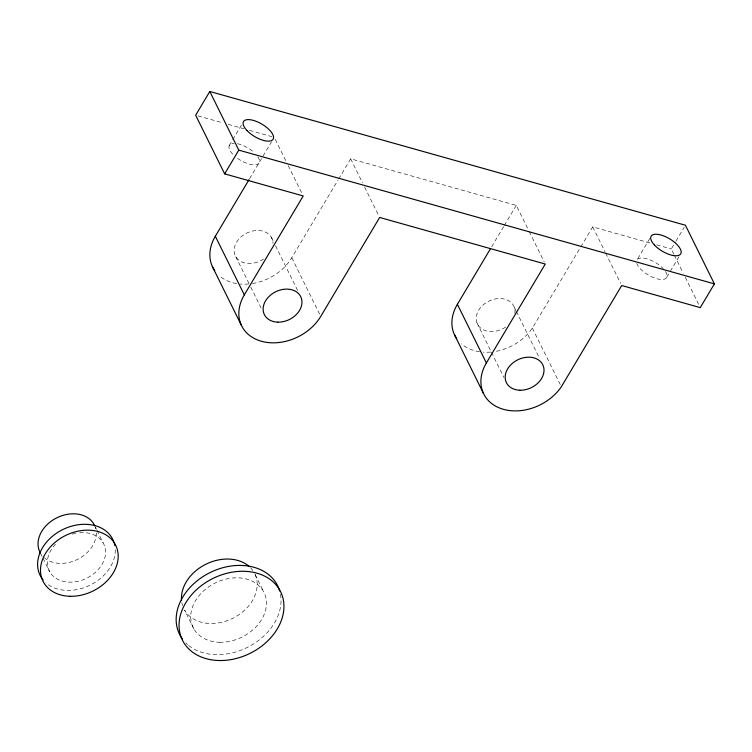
<?xml version="1.0" encoding="UTF-8"?>
<svg xmlns="http://www.w3.org/2000/svg" width="752" height="752" viewBox="0 0 752 752"><rect width="100%" height="100%" fill="white"/><g stroke="black" fill="none" stroke-linecap="round" stroke-linejoin="round"><path stroke-width="0.56" stroke-dasharray="3.76 2.82" d="M229.228 145.615L232.171 140.671M232.763 139.684L241.599 124.841M249.589 178.703L271.528 141.846M252.399 283.532A45.609 34.836 -26.3 0 0 291.776 257.729L338.043 180.01M338.644 178.995L350.667 158.813L516.286 205.381L528.703 230.516M491.639 246.769L503.661 226.587M504.263 225.572L516.286 205.381M496.358 351.269A45.609 34.836 -26.3 0 0 532.36 328.107L580.168 247.925M580.77 246.929L592.717 226.878L649.954 242.981M649.794 238.478L636.831 260.248A17.23 7.191 30.8 0 1 647.829 259.064A17.23 7.191 30.8 0 1 663.255 268.68M673.867 254.214L671.282 248.978L675.399 242.05M675.992 241.063L684.235 227.207M666.77 277.244L669.712 272.299M670.305 271.312L679.131 256.47M197.917 115.855L222.601 122.792M228.213 124.371L243.93 128.789M249.542 130.369L271.989 136.685M656.693 244.87L671.282 248.978M674.384 255.257L683.183 273.061M685.251 277.253L699.228 305.528M592.717 226.878L605.144 252.014M605.661 253.067L620.673 283.438M529.22 231.569L544.232 261.94M532.36 328.107L560.306 384.667M514.283 307.239L515.834 310.388M516.351 311.431L539.645 358.563M476.937 322.871L490.906 351.146M491.423 352.199L503.849 377.335M350.667 158.813L362.567 182.896M364.645 187.088L379.14 216.416M275.26 139.411L286.136 161.398M288.204 165.59L302.182 193.866M291.776 257.729L320.239 315.332M271.369 237.341L273.446 241.524M275.514 245.716L298.29 291.795M235.743 256.639L250.228 285.957M250.754 287.01L261.104 307.953M255.097 574.537L263.341 591.222M193.856 628.851L184.588 610.088A39.527 30.193 -26.3 0 0 233.27 618.05A39.527 30.193 -26.3 0 0 254.984 574.208M95.438 527.246L96.472 529.333M96.98 530.376L103.165 542.888M40.448 553.068L42.507 557.241M43.024 558.275L49.717 571.83M257.87 156.839A17.23 7.191 30.8 0 1 254.279 164.885A17.23 7.191 30.8 0 1 235.743 156.961M232.744 154.179A17.23 7.191 30.8 0 1 234.116 143.35M237.425 143.698A17.23 7.191 30.8 0 1 252.653 151.265M665.473 271.472A17.23 7.191 30.8 0 1 656.731 278.719A17.23 7.191 30.8 0 1 636.841 263.416M505.607 327.111A20.276 15.482 -26.3 0 1 477.182 323.501A20.276 15.482 -26.3 0 1 493.585 299.352A20.276 15.482 -26.3 0 1 514.904 313.415M263.557 259.036A20.276 15.482 -26.3 0 1 235.423 256.037A20.276 15.482 -26.3 0 1 249.852 231.795A20.276 15.482 -26.3 0 1 272.976 243.206M248.592 284.002A45.609 34.836 -26.3 0 1 240.217 284.012M236.645 283.56A45.609 34.836 -26.3 0 1 219.34 275.777M490.642 352.068A45.609 34.836 -26.3 0 1 483.179 352.152M479.579 351.767A45.609 34.836 -26.3 0 1 461.39 343.843M280.477 594.259A54.736 41.802 -26.3 0 1 250.125 645.94A54.736 41.802 -26.3 0 1 188.414 645.31M187.549 644.586A54.736 41.802 -26.3 0 1 185.894 643.063M182.586 605.576A39.527 30.193 -26.3 0 1 181.862 602.672M250.454 567.713A39.527 30.193 -26.3 0 1 253.001 570.787M115.291 549.806A40.542 30.964 -26.3 0 1 89.563 585.413A40.542 30.964 -26.3 0 1 46.032 582.95M79.75 532.689A30.409 23.227 -26.3 0 1 103.992 560.296A30.409 23.227 -26.3 0 1 61.213 580.77A30.409 23.227 -26.3 0 1 55.488 544.298M72.145 534.164A30.409 23.227 -26.3 0 1 75.943 533.215M95.175 526.87A30.409 23.227 -26.3 0 1 95.767 528.825M96.303 532.924A30.409 23.227 -26.3 0 1 77.005 559.638A30.409 23.227 -26.3 0 1 44.359 557.787M219.424 642.264A39.527 30.193 -26.3 0 0 265.014 594.804A39.527 30.193 -26.3 0 0 201.367 593.055A39.527 30.193 -26.3 0 0 219.424 642.264"/><path stroke-width="1.13" d="M209.799 91.481L195.67 115.225L224.651 173.872L303.216 195.962L244.325 294.887A45.609 34.836 -26.3 0 0 261.339 341.248A45.609 34.836 -26.3 0 0 320.756 316.385L379.657 217.46L545.266 264.037L486.375 362.962A45.609 34.836 -26.3 0 0 502.157 408.947A45.609 34.836 -26.3 0 0 561.34 386.763L621.707 285.534L700.262 307.624L714.4 283.88L685.41 225.233L209.799 91.481L238.788 150.127L714.4 283.88M224.651 173.872L238.788 150.127M214.696 270.626A45.609 34.836 -26.3 0 1 215.335 236.241L248.987 179.709M456.746 338.691A45.609 34.836 -26.3 0 1 457.385 304.306L490.445 248.79M457.385 304.306L486.375 362.962M454.471 334.743L483.451 393.39M215.335 236.241L244.325 294.887M212.412 266.678L241.401 325.325M182.285 638.852A54.736 41.802 -26.3 0 1 210.25 572.479A54.736 41.802 -26.3 0 1 279.706 591.025M181.58 600.669A39.527 30.193 -26.3 0 1 205.381 564.489A39.527 30.193 -26.3 0 1 248.978 566.322M114.125 542.69A40.542 30.964 -26.3 0 1 114.868 545.67M43.137 579.999A40.542 30.964 -26.3 0 1 60.968 530.508A40.542 30.964 -26.3 0 1 113.787 541.731M40.448 553.068A30.409 23.227 -26.3 0 1 56.738 517.846A30.409 23.227 -26.3 0 1 94.799 525.93M519.886 390.232A20.276 15.482 -26.3 0 0 543.264 365.895A20.276 15.482 -26.3 0 0 510.627 364.993A20.276 15.482 -26.3 0 0 519.886 390.232M246.882 130.444A17.23 7.191 30.8 0 0 272.788 139.665A17.23 7.191 30.8 0 0 255.332 121.016A17.23 7.191 30.8 0 0 246.882 130.444M654.484 245.067A17.23 7.191 30.8 0 0 680.391 254.298A17.23 7.191 30.8 0 0 662.935 235.649A17.23 7.191 30.8 0 0 654.484 245.067M277.836 322.157A20.276 15.482 -26.3 0 0 301.214 297.82A20.276 15.482 -26.3 0 0 268.577 296.927A20.276 15.482 -26.3 0 0 277.836 322.157M218.794 660.519A54.736 41.802 -26.3 0 0 281.915 594.804A54.736 41.802 -26.3 0 0 193.781 592.388A54.736 41.802 -26.3 0 0 218.794 660.519M69.936 596.28A40.542 30.964 -26.3 0 0 116.692 547.597A40.542 30.964 -26.3 0 0 51.409 545.802A40.542 30.964 -26.3 0 0 69.936 596.28"/></g></svg>
